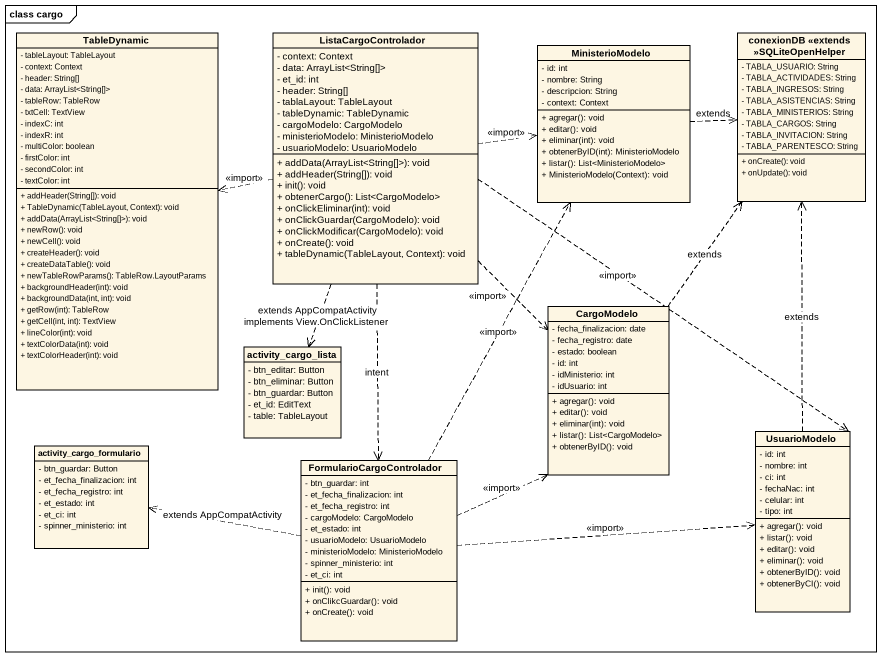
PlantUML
@startuml
mainframe class cargo
hide circle
hide empty members
skinparam classAttributeIconSize 0
class TableDynamic {
  - tableLayout: TableLayout
  - context: Context
  - header: String[]
  - data: ArrayList<String[]>
  - tableRow: TableRow
  - txtCell: TextView
  - indexC: int
  - indexR: int
  - multiColor: boolean
  - firstColor: int
  - secondColor: int
  - textColor: int
  + addHeader(String[]): void
  + TableDynamic(TableLayout, Context): void
  + addData(ArrayList<String[]>): void
  + newRow(): void
  + newCell(): void
  + createHeader(): void
  + createDataTable(): void
  + newTableRowParams(): TableRow.LayoutParams
  + backgroundHeader(int): void
  + backgroundData(int, int): void
  + getRow(int): TableRow
  + getCell(int, int): TextView
  + lineColor(int): void
  + textColorData(int): void
  + textColorHeader(int): void
}
class ListaCargoControlador {
  - context: Context
  - data: ArrayList<String[]>
  - et_id: int
  - header: String[]
  - tablaLayout: TableLayout
  - tableDynamic: TableDynamic
  - cargoModelo: CargoModelo
  - ministerioModelo: MinisterioModelo
  - usuarioModelo: UsuarioModelo
  + addData(ArrayList<String[]>): void
  + addHeader(String[]): void
  + init(): void
  + obtenerCargo(): List<CargoModelo>
  + onClickEliminar(int): void
  + onClickGuardar(CargoModelo): void
  + onClickModificar(CargoModelo): void
  + onCreate(): void
  + tableDynamic(TableLayout, Context): void
}
class MinisterioModelo {
  - id: int
  - nombre: String
  - descripcion: String
  - context: Context
  + agregar(): void
  + editar(): void
  + eliminar(int): void
  + obtenerByID(int): MinisterioModelo
  + listar(): List<MinisterioModelo>
  + MinisterioModelo(Context): void
}
class "conexionDB <<extends >>SQLiteOpenHelper" as conexionDB_extends {
  - TABLA_USUARIO: String
  - TABLA_ACTIVIDADES: String
  - TABLA_INGRESOS: String
  - TABLA_ASISTENCIAS: String
  - TABLA_MINISTERIOS: String
  - TABLA_CARGOS: String
  - TABLA_INVITACION: String
  - TABLA_PARENTESCO: String
  + onCreate(): void
  + onUpdate(): void
}
class CargoModelo {
  - fecha_finalizacion: date
  - fecha_registro: date
  - estado: boolean
  - id: int
  - idMinisterio: int
  - idUsuario: int
  + agregar(): void
  + editar(): void
  + eliminar(int): void
  + listar(): List<CargoModelo>
  + obtenerByID(): void
}
class activity_cargo_lista {
  - btn_editar: Button
  - btn_eliminar: Button
  - btn_guardar: Button
  - et_id: EditText
  - table: TableLayout
}
class activity_cargo_formulario {
  - btn_guardar: Button
  - et_fecha_finalizacion: int
  - et_fecha_registro: int
  - et_estado: int
  - et_ci: int
  - spinner_ministerio: int
}
class FormularioCargoControlador {
  - btn_guardar: int
  - et_fecha_finalizacion: int
  - et_fecha_registro: int
  - cargoModelo: CargoModelo
  - et_estado: int
  - usuarioModelo: UsuarioModelo
  - ministerioModelo: MinisterioModelo
  - spinner_ministerio: int
  - et_ci: int
  + init(): void
  + onClikcGuardar(): void
  + onCreate(): void
}
class UsuarioModelo {
  - id: int
  - nombre: int
  - ci: int
  - fechaNac: int
  - celular: int
  - tipo: int
  + agregar(): void
  + listar(): void
  + editar(): void
  + eliminar(): void
  + obtenerByID(): void
  + obtenerByCI(): void
}
ListaCargoControlador .left.> TableDynamic : <<import>>
ListaCargoControlador .right.> MinisterioModelo : <<import>>
ListaCargoControlador ..> CargoModelo : <<import>>
ListaCargoControlador ..> activity_cargo_lista : extends AppCompatActivity implements View.OnClickListener
ListaCargoControlador ..> FormularioCargoControlador : intent
ListaCargoControlador ..> UsuarioModelo : <<import>>
MinisterioModelo .right.> conexionDB_extends : extends
CargoModelo .up.> conexionDB_extends : extends
FormularioCargoControlador .up.> MinisterioModelo : <<import>>
FormularioCargoControlador .up.> CargoModelo : <<import>>
FormularioCargoControlador .left.> activity_cargo_formulario : extends AppCompatActivity
FormularioCargoControlador .right.> UsuarioModelo : <<import>>
UsuarioModelo .up.> conexionDB_extends : extends
@enduml
